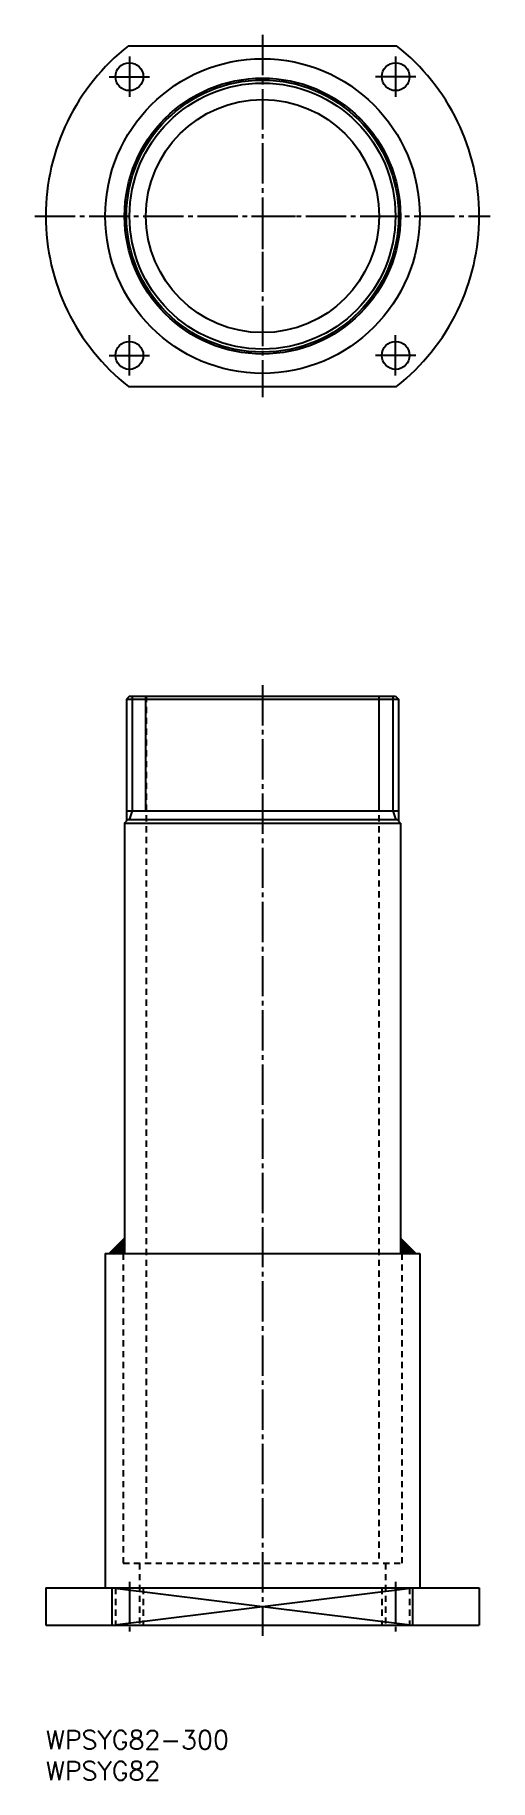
# Model space of a CAD drawing. Extents: x 868 to 1015, y -3906 to -3342.
import ezdxf

# ---------------------------------------------------------------- set-up
doc = ezdxf.new("R2010")
doc.units = 0
doc.linetypes.add('CENTER', pattern=[17.5, 13, -1.5, 1.5, -1.5])
doc.linetypes.add('DASHED', pattern=[3.5, 2, -1.5])
doc.layers.get('0').update_dxf_attribs({"linetype": 'CONTINUOUS'})
doc.layers.add('CENTER', color=1, linetype='CENTER')
doc.styles.get("Standard").update_dxf_attribs({"font": 'txt.shx', "bigfont": '@extfont2.shx'})

# ---------------------------------------------------------------- blocks, each defined once
blk = doc.blocks.new('*U2')
at = {"color": 3, "linetype": 'CONTINUOUS'}
for p, q in [((897.42, -3730.64), (892.42, -3735.64)), ((892.42, -3735.64), (897.42, -3735.64)), ((897.42, -3735.64), (897.42, -3730.64)), ((986.52, -3730.64), (986.52, -3735.64)), ((991.52, -3735.64), (986.52, -3730.64)), ((986.52, -3735.64), (991.52, -3735.64))]:
    blk.add_line(p, q, dxfattribs=at)
for points in [[(897.42, -3730.64), (892.42, -3735.64), (897.42, -3735.64)], [(892.42, -3735.64), (892.42, -3735.64), (897.42, -3735.64)], [(986.52, -3730.64), (986.52, -3735.64), (991.52, -3735.64)], [(986.52, -3735.64), (986.52, -3735.64), (991.52, -3735.64)]]:
    blk.add_solid(points, dxfattribs=at)

msp = doc.modelspace()

# ---------------------------------------------------------------- linework, layer by layer
at = {"color": 7, "linetype": 'CONTINUOUS'}
for p, q in [((898.67, -3345.64), (985.27, -3345.64)), ((898.67, -3455.64), (985.27, -3455.64)), ((899.03, -3555.64), (898.03, -3556.64)), ((899.03, -3555.64), (984.91, -3555.64)), ((984.91, -3555.64), (985.91, -3556.64)), ((898.03, -3556.64), (898.03, -3596.03)), ((898.03, -3556.64), (985.91, -3556.64)), ((985.91, -3556.64), (985.91, -3596.03)), ((898.03, -3592.64), (985.91, -3592.64)), ((897.42, -3596.64), (898.42, -3595.64)), ((897.42, -3596.64), (897.42, -3735.64)), ((897.42, -3596.64), (986.52, -3596.64)), ((985.52, -3595.64), (898.42, -3595.64)), ((986.52, -3596.64), (985.52, -3595.64)), ((986.52, -3596.64), (986.52, -3735.64)), ((891.17, -3735.64), (891.17, -3843.64)), ((891.17, -3735.64), (992.77, -3735.64)), ((897.42, -3730.64), (892.42, -3735.64)), ((986.52, -3730.64), (991.52, -3735.64)), ((992.77, -3735.64), (992.77, -3843.64)), ((871.97, -3843.64), (1011.97, -3843.64)), ((871.97, -3843.64), (871.97, -3855.64)), ((893.46, -3855.64), (893.46, -3843.64)), ((990.47, -3855.64), (990.47, -3843.64)), ((1011.97, -3843.64), (1011.97, -3855.64)), ((871.97, -3855.64), (1011.97, -3855.64)), ((871.97, -3855.64), (1011.97, -3855.64))]:
    msp.add_line(p, q, dxfattribs=at)
at = {"color": 3, "linetype": 'CONTINUOUS'}
for p, q in [((899.92, -3555.64), (899.92, -3592.64)), ((904.33, -3592.64), (904.33, -3555.64)), ((979.61, -3592.64), (979.61, -3555.64)), ((984.02, -3555.64), (984.02, -3592.64)), ((899.92, -3592.64), (898.92, -3595.64)), ((984.02, -3592.64), (985.02, -3595.64)), ((893.46, -3855.64), (990.47, -3843.64)), ((893.46, -3843.64), (990.47, -3855.64))]:
    msp.add_line(p, q, dxfattribs=at)
at = {"color": 3, "linetype": 'DASHED'}
for p, q in [((904.42, -3555.64), (904.42, -3835.64)), ((979.52, -3555.64), (979.52, -3835.64)), ((896.97, -3735.64), (896.97, -3835.64)), ((986.97, -3735.64), (986.97, -3835.64)), ((896.97, -3835.64), (986.97, -3835.64)), ((902.22, -3835.64), (902.22, -3855.64)), ((981.72, -3835.64), (981.72, -3855.64)), ((894.47, -3843.64), (894.47, -3855.64)), ((903.47, -3843.64), (903.47, -3855.64)), ((980.47, -3843.64), (980.47, -3855.64)), ((989.47, -3843.64), (989.47, -3855.64))]:
    msp.add_line(p, q, dxfattribs=at)
at = {"color": 7, "linetype": 'CONTINUOUS'}
for centre, radius in [((941.97, -3400.64), 50.8), ((898.97, -3355.64), 4.5), ((984.97, -3355.64), 4.5), ((941.97, -3400.64), 44.55), ((941.97, -3400.64), 43.94), ((941.97, -3400.64), 37.64), ((898.97, -3445.64), 4.5), ((984.97, -3445.64), 4.5)]:
    msp.add_circle(centre, radius, dxfattribs=at)
at = {"color": 3, "linetype": 'CONTINUOUS'}
msp.add_circle((941.97, -3400.64), 42.94, dxfattribs=at)
at = {"color": 7, "linetype": 'CONTINUOUS'}
for start, end in [(128.2132, 231.7868), (308.2132, 51.7868)]:
    msp.add_arc((941.97, -3400.64), 70, start, end, dxfattribs=at)
at = {"layer": 'CENTER', "color": 1, "linetype": 'CENTER'}
for p, q in [((941.97, -3342.14), (941.97, -3459.14)), ((898.97, -3349.14), (898.97, -3362.14)), ((984.97, -3349.14), (984.97, -3362.14)), ((892.47, -3355.64), (905.47, -3355.64)), ((991.47, -3355.64), (978.47, -3355.64)), ((868.47, -3400.64), (1015.47, -3400.64)), ((947.3, -3400.64), (952.64, -3400.64)), ((941.97, -3405.97), (941.97, -3411.3)), ((898.97, -3452.14), (898.97, -3439.14)), ((984.97, -3452.14), (984.97, -3439.14)), ((892.47, -3445.64), (905.47, -3445.64)), ((991.47, -3445.64), (978.47, -3445.64)), ((941.97, -3552.09), (941.97, -3859.14)), ((898.97, -3841.64), (898.97, -3857.64)), ((984.97, -3841.64), (984.97, -3857.64))]:
    msp.add_line(p, q, dxfattribs=at)

# ---------------------------------------------------------------- block references
at = {"color": 3, "linetype": 'CONTINUOUS'}
msp.add_blockref('*U2', (0, 0), dxfattribs=at)

# ---------------------------------------------------------------- texts
at = {"color": 7, "linetype": 'CONTINUOUS'}
for s, p in [('WPSYG82-300', (871.97, -3895.68)), ('WPSYG82', (871.97, -3905.68))]:
    msp.add_text(s, height=6, dxfattribs=at).set_placement(p)

doc.saveas('drawing.dxf')
